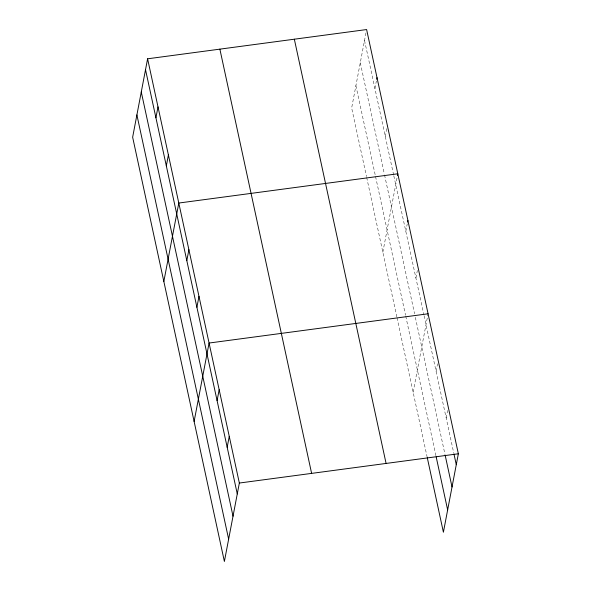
<?xml version="1.0" encoding="UTF-8"?>
<svg xmlns="http://www.w3.org/2000/svg" width="591" height="591" viewBox="0 0 591 591"><rect width="100%" height="100%" fill="white"/><g stroke="black" fill="none" stroke-linecap="round" stroke-linejoin="round"><path stroke-width="0.44" stroke-dasharray="2.96 2.22" d="M365.969 32.904L351.652 107.961L366.479 176.524M374.93 88.532L376.371 80.982M385.325 136.61L387.408 125.713M382.842 252.202L397.484 175.468M405.818 231.354L407.258 223.812M415.909 278.021L417.349 270.479M413.124 392.202L427.921 314.626M436.092 371.355L437.532 363.812M446.183 418.022L447.623 410.479M364.529 40.447L393.606 174.899M393.798 175.786L423.865 314.818M424.057 315.712L453.755 453.024M360.281 62.727L384.349 174.027M384.542 174.914L414.572 313.762M415.347 317.352L445.038 454.656M355.9 85.68L375.351 175.608M375.544 176.502L405.529 315.18M405.729 316.074L436.003 456.075M366.671 177.411L396.82 316.82M397.012 317.714L427.094 456.813"/><path stroke-width="0.89" d="M147.602 58.797L132.643 137.215L224.388 561.45L239.348 483.039L147.602 58.797L366.612 29.55L458.357 453.785L443.398 532.203L427.286 457.715M155.921 117.779L158.004 106.882M166.322 165.864L168.398 154.96M163.84 281.456L178.8 203.038L397.802 173.791L397.484 175.468M186.808 260.609L188.891 249.705M196.899 307.276L198.982 296.372M194.114 421.449L209.074 343.039L428.076 313.791M217.082 400.609L219.165 389.705M227.173 447.269L229.256 436.372M376.689 79.305L377.006 77.628M407.576 222.135L407.893 220.458M239.348 483.039L458.357 453.785M453.947 453.918L456.274 464.689M445.23 455.558L452.026 486.969M436.195 456.976L447.646 509.922M294.34 39.205L386.086 463.44M219.874 49.149L311.62 473.384M145.526 69.701L237.272 493.936M141.271 91.982L233.017 516.216M136.898 114.935L228.643 539.169"/></g></svg>
